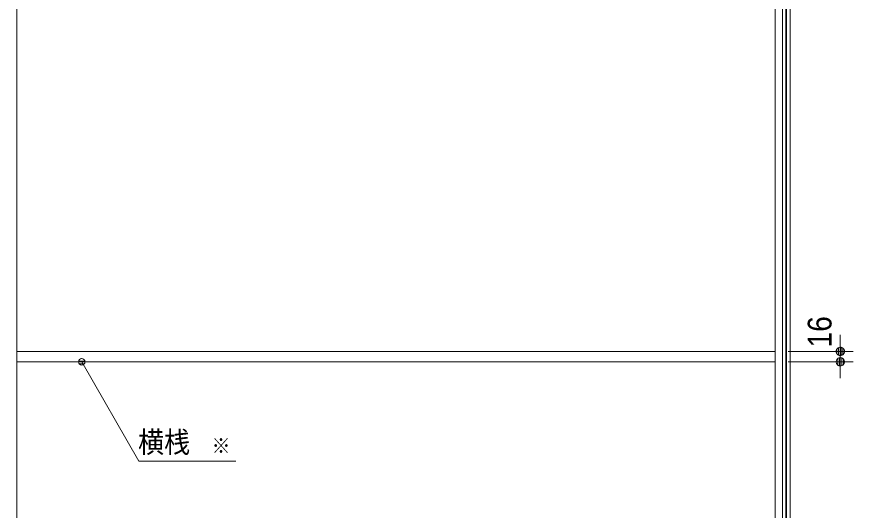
# Model space of a CAD drawing. Units: millimetres, scale not verified. Extents: x -6062 to 6062, y -3045 to 3045.
# Drawn here: x -2404 to -1116, y -604 to 155 of the extents above; entities that cross this region are included whole.
import ezdxf
from ezdxf.enums import TextEntityAlignment as Align

# ---------------------------------------------------------------- set-up
doc = ezdxf.new("R2010")
doc.units = ezdxf.units.MM
doc.header["$LTSCALE"] = 20
for name, color, linetype, lineweight in [('0-1_0', 7, 'Continuous', 9), ('0-2_2寸法-2', 7, 'Continuous', 9), ('0-3_2寸法-3', 7, 'Continuous', 9), ('0-4_3一般', 7, 'Continuous', 9)]:
    doc.layers.add(name, color=color, linetype=linetype, lineweight=lineweight)
doc.styles.add('ＭＳ ゴシック', font='')
doc.styles.add('ＭＳ Ｐゴシック', font='')
doc.styles.get('ＭＳ ゴシック').set_extended_font_data('MS Gothic')
doc.styles.get('ＭＳ Ｐゴシック').set_extended_font_data('MS PGothic')

# ---------------------------------------------------------------- blocks, each defined once
blk = doc.blocks.new('グループ-89')
at = {"layer": '0-4_3一般'}
blk.add_line((11360, 9000), (11360, -38000), dxfattribs=at)
blk = doc.blocks.new('グループ-90')
at = {"layer": '0-4_3一般'}
for p, q in [((-12320, 8100), (-12320, -37740)), ((-12320, -37740), (-12320, 8100)), ((11040, 8100), (11040, -37740)), ((11360, 8100), (11360, -37740)), ((11040, -7200), (-12320, -7200)), ((11040, -7520), (-12320, -7520))]:
    blk.add_line(p, q, dxfattribs=at)
blk = doc.blocks.new('グループ-91')
at = {"layer": '0-4_3一般'}
for name in ['グループ-89', 'グループ-90']:
    blk.add_blockref(name, (0, 0), dxfattribs=at)
blk = doc.blocks.new('_Dot')
at = {"layer": '0-1_0'}
for p, q in [((-10, 0), (-20, 0)), ((9.78, 2), (-9.78, 2)), ((7.99, 6), (-7.99, 6)), ((9.16, -3.98), (-9.16, -3.98)), ((6, -7.98), (-6, -7.98))]:
    blk.add_line(p, q, dxfattribs=at)
for points in [[(10, 0), (9.92, 1.25), (9.69, 2.49), (9.3, 3.68), (8.76, 4.82), (8.09, 5.88), (7.29, 6.85), (6.37, 7.71), (5.36, 8.44), (4.26, 9.05), (3.09, 9.51), (1.87, 9.82), (0.63, 9.98), (-0.63, 9.98), (-1.87, 9.82), (-3.09, 9.51), (-4.26, 9.05), (-5.36, 8.44), (-6.37, 7.71), (-7.29, 6.85), (-8.09, 5.88), (-8.76, 4.82), (-9.3, 3.68), (-9.69, 2.49), (-9.92, 1.25), (-10, 0), (0, 0)], [(-10, 0), (-9.92, -1.25), (-9.69, -2.49), (-9.3, -3.68), (-8.76, -4.82), (-8.09, -5.88), (-7.29, -6.85), (-6.37, -7.71), (-5.36, -8.44), (-4.26, -9.05), (-3.09, -9.51), (-1.87, -9.82), (-0.63, -9.98), (0.63, -9.98), (1.87, -9.82), (3.09, -9.51), (4.26, -9.05), (5.36, -8.44), (6.37, -7.71), (7.29, -6.85), (8.09, -5.88), (8.76, -4.82), (9.3, -3.68), (9.69, -2.49), (9.92, -1.25), (10, 0), (0, 0)]]:
    blk.add_lwpolyline(points, close=True, dxfattribs=at)
blk = doc.blocks.new('グループ-96')
at = {"layer": '0-4_3一般'}
for p, q in [((11260, -38000), (11260, 9000)), ((11380, 9000), (11380, -38000)), ((11500, 9000), (11500, -38000))]:
    blk.add_line(p, q, dxfattribs=at)

msp = doc.modelspace()

# ---------------------------------------------------------------- linework, layer by layer
at = {"layer": '0-2_2寸法-2'}
for p, q in [((-1135.5, -347.29), (-1135.5, -334.58)), ((-1215.5, -360), (-1115.5, -360)), ((-1135.5, -376), (-1135.5, -360)), ((-1215.5, -376), (-1115.5, -376)), ((-1135.5, -388.71), (-1135.5, -401.42))]:
    msp.add_line(p, q, dxfattribs=at)
at = {"layer": '0-3_2寸法-3'}
for p, q in [((-2303.33, -371.01), (-2303.67, -371.01)), ((-2303.33, -371.01), (-2303.67, -371.01)), ((-2298.61, -375.01), (-2308.39, -375.01)), ((-2299.5, -379.01), (-2307.5, -379.01))]:
    msp.add_line(p, q, dxfattribs=at)
msp.add_lwpolyline([(-2066.16, -528.84), (-2215.26, -528.84), (-2303.5, -376)], dxfattribs=at)
msp.add_circle((-2303.5, -376), 5.01, dxfattribs=at)
msp.add_circle((-2303.5, -376), 5.01, dxfattribs=at)

# ---------------------------------------------------------------- block references
at = {"layer": '0-2_2寸法-2', "xscale": 0.6356201, "yscale": 0.6356201}
for p, rotation in [((-1135.5, -360), 270), ((-1135.5, -376), 90)]:
    msp.add_blockref('_Dot', p, dxfattribs=dict(at, rotation=rotation))
at = {"layer": '0-4_3一般', "xscale": 0.05, "yscale": 0.05}
for name in ['グループ-91', 'グループ-96']:
    msp.add_blockref(name, (-1787.5, 0), dxfattribs=at)

# ---------------------------------------------------------------- texts
at = {"layer": '0-2_2寸法-2', "style": 'ＭＳ Ｐゴシック', "width": 0.9}
msp.add_text('16', height=36.66, rotation=90, dxfattribs=at).set_placement((-1137.98, -353.9), align=Align.BOTTOM_LEFT)
at = {"layer": '0-3_2寸法-3', "style": 'ＭＳ ゴシック', "width": 0.9}
for s, height, p in [('横桟', 32.55, (-2216.61, -525.66)), ('※', 23.31, (-2103.26, -523.88))]:
    msp.add_text(s, height=height, dxfattribs=at).set_placement(p, align=Align.BOTTOM_LEFT)

doc.saveas('drawing.dxf')
